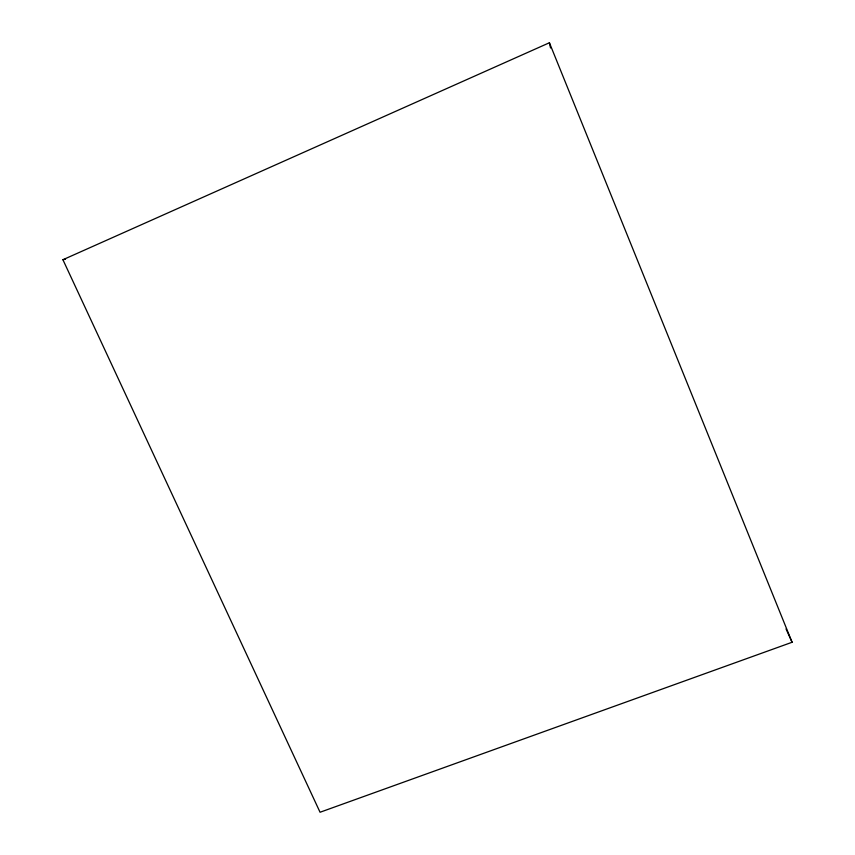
<?xml version="1.0" encoding="UTF-8"?>
<svg xmlns="http://www.w3.org/2000/svg" width="855" height="855" viewBox="0 0 855 855"><rect width="100%" height="100%" fill="white"/><g stroke="black" fill="none" stroke-linecap="round" stroke-linejoin="round"><path stroke-width="1.28" d="M62.917 259.728L549.412 42.75L792.083 642.265L320.059 812.25L62.917 259.728L65.525 259.236M786.044 628.949L792.083 642.265M549.412 42.75L550.524 47.976"/></g></svg>
